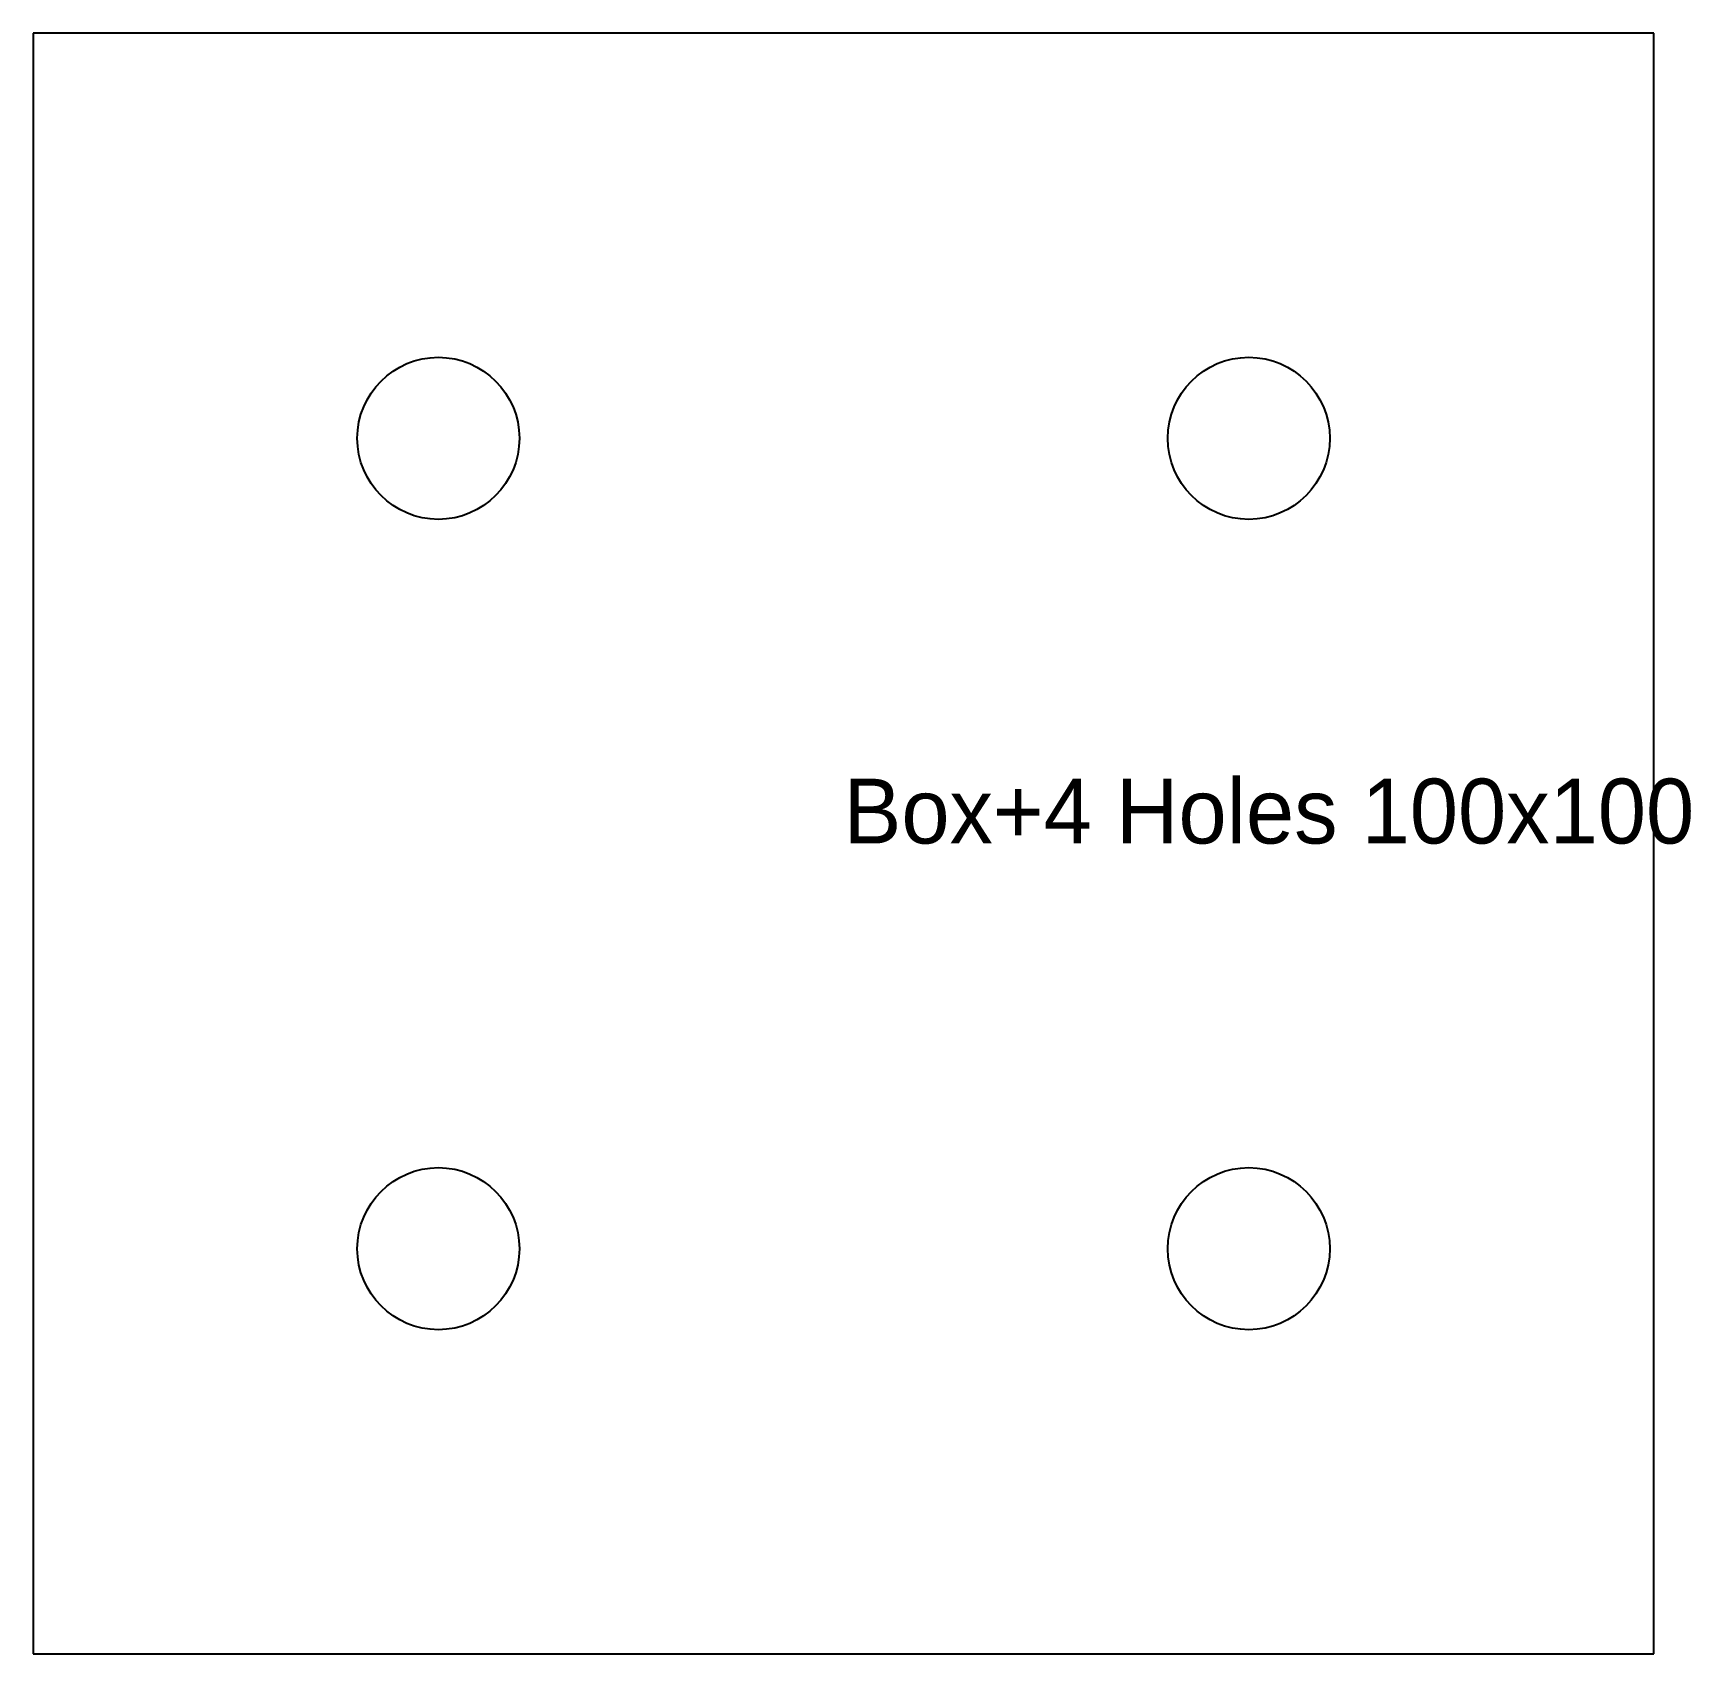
# Model space of a CAD drawing. Header units: metres. Extents: x 0 to 102, y 0 to 100.
import ezdxf

# ---------------------------------------------------------------- set-up
doc = ezdxf.new("R2010")
doc.units = ezdxf.units.M

msp = doc.modelspace()

# ---------------------------------------------------------------- linework, layer by layer
for p, q in [((100, 100), (0, 100)), ((0, 100), (0, 0)), ((100, 0), (100, 100)), ((0, 0), (100, 0))]:
    msp.add_line(p, q)
for centre in [(25, 75), (75, 75), (25, 25), (75, 25)]:
    msp.add_circle(centre, 5)

# ---------------------------------------------------------------- texts
at = {"layer": 'TEXT'}
msp.add_text('Box+4 Holes 100x100', height=4, dxfattribs=at).set_placement((50, 50))

doc.saveas('drawing.dxf')
